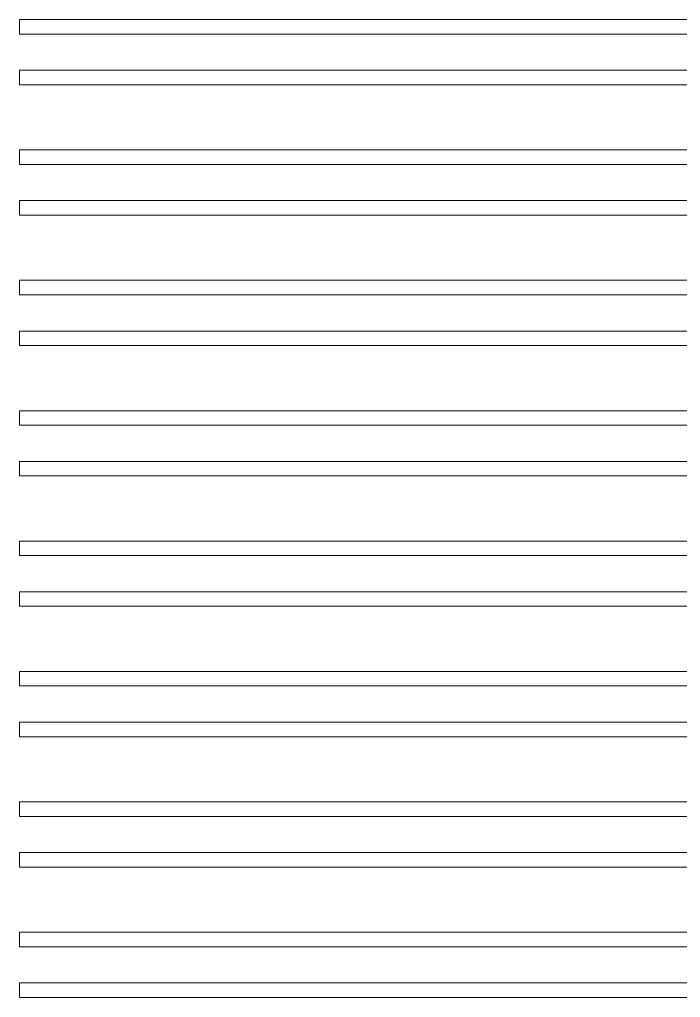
# Model space of a CAD drawing. Extents: x 1000 to 49000, y 2919 to 77300.
# Drawn here: x 31910 to 32823, y 70995 to 72345 of the extents above; entities that cross this region are included whole.
import ezdxf

# ---------------------------------------------------------------- set-up
doc = ezdxf.new("R2010")
doc.units = 13
doc.layers.add('Inner', color=4, linetype='Continuous', lineweight=0, true_color=0x00ffff)

msp = doc.modelspace()

# ---------------------------------------------------------------- linework, layer by layer
at = {"layer": 'Inner'}
for points in [[(33420, 72325), (33420, 72345), (31910, 72345), (31910, 72325), (33420, 72325)], [(33420, 72275), (33420, 72255), (31910, 72255), (31910, 72275), (33420, 72275)], [(33420, 72145), (33420, 72165), (31910, 72165), (31910, 72145), (33420, 72145)], [(33420, 72095), (33420, 72075), (31910, 72075), (31910, 72095), (33420, 72095)], [(33420, 71965), (33420, 71985), (31910, 71985), (31910, 71965), (33420, 71965)], [(33420, 71915), (33420, 71895), (31910, 71895), (31910, 71915), (33420, 71915)], [(33420, 71785), (33420, 71805), (31910, 71805), (31910, 71785), (33420, 71785)], [(33420, 71735), (33420, 71715), (31910, 71715), (31910, 71735), (33420, 71735)], [(33420, 71605), (33420, 71625), (31910, 71625), (31910, 71605), (33420, 71605)], [(33420, 71555), (33420, 71535), (31910, 71535), (31910, 71555), (33420, 71555)], [(33420, 71425), (33420, 71445), (31910, 71445), (31910, 71425), (33420, 71425)], [(33420, 71375), (33420, 71355), (31910, 71355), (31910, 71375), (33420, 71375)], [(33420, 71245), (33420, 71265), (31910, 71265), (31910, 71245), (33420, 71245)], [(33420, 71195), (33420, 71175), (31910, 71175), (31910, 71195), (33420, 71195)], [(33420, 71065), (33420, 71085), (31910, 71085), (31910, 71065), (33420, 71065)], [(33420, 71015), (33420, 70995), (31910, 70995), (31910, 71015), (33420, 71015)]]:
    msp.add_lwpolyline(points, dxfattribs=at)

doc.saveas('drawing.dxf')
